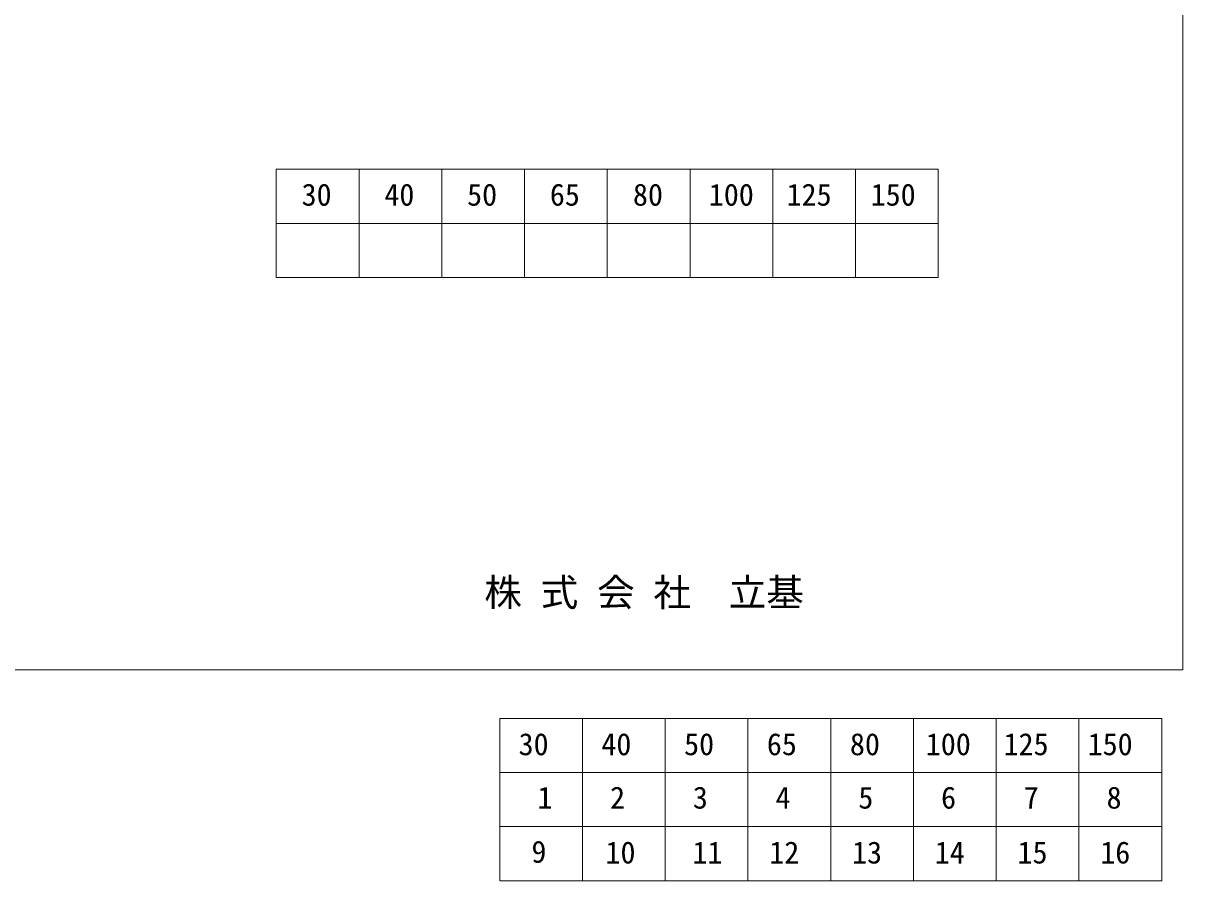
# Model space of a CAD drawing. Units: millimetres, scale not verified. Extents: x -6420 to 6420, y -3037 to 3037.
# Drawn here: x 4365 to 6420, y -3037 to -1517 of the extents above; entities that cross this region are included whole.
import ezdxf
from ezdxf.enums import TextEntityAlignment as Align

# ---------------------------------------------------------------- set-up
doc = ezdxf.new("R2010")
doc.units = ezdxf.units.MM
doc.header["$LTSCALE"] = 20
for name, color, linetype, lineweight in [('0-2_gaikei', 7, 'Continuous', 18), ('0-D_pen2実線', 7, 'Continuous', 18), ('1-4_文字２', 7, 'Continuous', 5)]:
    doc.layers.add(name, color=color, linetype=linetype, lineweight=lineweight)
doc.styles.add('ＭＳ ゴシック', font='')
doc.styles.get('ＭＳ ゴシック').set_extended_font_data('MS Gothic')

msp = doc.modelspace()

# ---------------------------------------------------------------- linework, layer by layer
at = {"layer": '0-2_gaikei'}
for p, q in [((6420, 3037), (6420, -2663)), ((6420, 3037), (6420, -2663)), ((6420, 3037), (6420, -2663)), ((6420, 3037), (6420, -2663)), ((6420, 2680.75), (6420, -2663)), ((6420, 2680.75), (6420, -2663)), ((4813.33, -1775.67), (4813.33, -1967.67)), ((4813.33, -1775.67), (4813.33, -1967.67)), ((4813.33, -1775.67), (4813.33, -1967.67)), ((4813.33, -1775.67), (4813.33, -1967.67)), ((4813.33, -1775.67), (5986.67, -1775.67)), ((4960, -1775.67), (4960, -1967.67)), ((5106.67, -1775.67), (5106.67, -1967.67)), ((5106.67, -1775.67), (5106.67, -1967.67)), ((5253.33, -1775.67), (5253.33, -1967.67)), ((5400, -1775.67), (5400, -1967.67)), ((5546.67, -1775.67), (5546.67, -1967.67)), ((5693.33, -1775.67), (5693.33, -1967.67)), ((5840, -1775.67), (5840, -1967.67)), ((5986.67, -1775.67), (5986.67, -1967.67)), ((4813.33, -1871.67), (5986.67, -1871.67)), ((4813.33, -1967.67), (5986.67, -1967.67)), ((-1740, -2663), (6420, -2663))]:
    msp.add_line(p, q, dxfattribs=at)
msp.add_lwpolyline([(-1740, 3037), (6420, 3037), (6420, -2663)], dxfattribs=at)
at = {"layer": '1-4_文字２'}
for p, q in [((5209.25, -2748.98), (5209.25, -2940.98)), ((5209.25, -2748.98), (5209.25, -2940.98)), ((5209.25, -2748.98), (5209.25, -2940.98)), ((5209.25, -2748.98), (5209.25, -2940.98)), ((5209.25, -2748.98), (6382.58, -2748.98)), ((5209.25, -2748.98), (5209.25, -2940.98)), ((5209.25, -2748.98), (5209.25, -2940.98)), ((5209.25, -2748.98), (5209.25, -2940.98)), ((5209.25, -2748.98), (5209.25, -2940.98)), ((5209.25, -2748.98), (6382.58, -2748.98)), ((5355.91, -2748.98), (5355.91, -2940.98)), ((5355.91, -2748.98), (5355.91, -2940.98)), ((5502.58, -2748.98), (5502.58, -2940.98)), ((5502.58, -2748.98), (5502.58, -2940.98)), ((5502.58, -2748.98), (5502.58, -2940.98)), ((5502.58, -2748.98), (5502.58, -2940.98)), ((5649.25, -2748.98), (5649.25, -2940.98)), ((5649.25, -2748.98), (5649.25, -2940.98)), ((5795.91, -2748.98), (5795.91, -2940.98)), ((5795.91, -2748.98), (5795.91, -2940.98)), ((5942.58, -2748.98), (5942.58, -2940.98)), ((5942.58, -2748.98), (5942.58, -2940.98)), ((6089.25, -2748.98), (6089.25, -2940.98)), ((6089.25, -2748.98), (6089.25, -2940.98)), ((6235.91, -2748.98), (6235.91, -2940.98)), ((6235.91, -2748.98), (6235.91, -2940.98)), ((6382.58, -2748.98), (6382.58, -2940.98)), ((6382.58, -2748.98), (6382.58, -2940.98)), ((5209.25, -2844.98), (6382.58, -2844.98)), ((5209.25, -2844.98), (6382.58, -2844.98)), ((5209.25, -2940.98), (6382.58, -2940.98)), ((5209.25, -2940.98), (6382.58, -2940.98)), ((5209.25, -2940.98), (5209.25, -3036.98)), ((5209.25, -2940.98), (5209.25, -3036.98)), ((5209.25, -2940.98), (5209.25, -3036.98)), ((5209.25, -2940.98), (5209.25, -3036.98)), ((5209.25, -2940.98), (6382.58, -2940.98)), ((5209.25, -2940.98), (5209.25, -3036.98)), ((5209.25, -2940.98), (5209.25, -3036.98)), ((5209.25, -2940.98), (5209.25, -3036.98)), ((5209.25, -2940.98), (5209.25, -3036.98)), ((5209.25, -2940.98), (6382.58, -2940.98)), ((5355.91, -2940.98), (5355.91, -3036.98)), ((5355.91, -2940.98), (5355.91, -3036.98)), ((5502.58, -2940.98), (5502.58, -3036.98)), ((5502.58, -2940.98), (5502.58, -3036.98)), ((5502.58, -2940.98), (5502.58, -3036.98)), ((5502.58, -2940.98), (5502.58, -3036.98)), ((5649.25, -2940.98), (5649.25, -3036.98)), ((5649.25, -2940.98), (5649.25, -3036.98)), ((5795.91, -2940.98), (5795.91, -3036.98)), ((5795.91, -2940.98), (5795.91, -3036.98)), ((5942.58, -2940.98), (5942.58, -3036.98)), ((5942.58, -2940.98), (5942.58, -3036.98)), ((6089.25, -2940.98), (6089.25, -3036.98)), ((6089.25, -2940.98), (6089.25, -3036.98)), ((6235.91, -2940.98), (6235.91, -3036.98)), ((6235.91, -2940.98), (6235.91, -3036.98)), ((6382.58, -2940.98), (6382.58, -3036.98)), ((6382.58, -2940.98), (6382.58, -3036.98)), ((5209.25, -3036.98), (6382.58, -3036.98)), ((5209.25, -3036.98), (6382.58, -3036.98))]:
    msp.add_line(p, q, dxfattribs=at)

# ---------------------------------------------------------------- texts
at = {"layer": '0-D_pen2実線', "style": 'ＭＳ ゴシック'}
for s, height, p in [('30', 39.1, (4858.19, -1852.03)), ('40', 39.1, (5004.86, -1852.03)), ('50', 39.1, (5151.53, -1852.03)), ('65', 39.1, (5298.19, -1852.03)), ('80', 39.1, (5445.41, -1852.03)), ('100', 39.1, (5579.9, -1852.03)), ('125', 39.1, (5717.75, -1852.03)), ('150', 39.1, (5866.77, -1852.03)), (' 株 式 会 社\u3000立基', 48.88, (5148.71, -2564.82))]:
    msp.add_text(s, height=height, dxfattribs=at).set_placement(p, align=Align.BOTTOM_LEFT)
at = {"layer": '1-4_文字２', "style": 'ＭＳ ゴシック'}
for s, p in [('30', (5242.78, -2826.06)), ('30', (5242.78, -2826.06)), ('40', (5389.45, -2826.06)), ('40', (5389.45, -2826.06)), ('50', (5536.12, -2826.06)), ('50', (5536.12, -2826.06)), ('65', (5682.78, -2826.06)), ('65', (5682.78, -2826.06)), ('80', (5830, -2826.06)), ('80', (5830, -2826.06)), ('100', (5964.49, -2826.06)), ('100', (5964.49, -2826.06)), ('125', (6102.34, -2826.06)), ('125', (6102.34, -2826.06)), ('150', (6251.36, -2826.06)), ('150', (6251.36, -2826.06)), ('1', (5276.31, -2920.78)), ('2', (5404.9, -2920.78)), ('3', (5551.56, -2920.78)), ('4', (5698.23, -2920.78)), ('5', (5844.9, -2920.78)), ('6', (5991.56, -2920.78)), ('7', (6138.23, -2920.78)), ('8', (6284.9, -2920.78)), ('9', (5265.56, -3016.78)), ('10', (5396.78, -3018.06)), ('11', (5550.77, -3018.06)), ('12', (5687.05, -3018.06)), ('13', (5833.72, -3018.06)), ('14', (5980.39, -3018.06)), ('15', (6127.05, -3018.06)), ('16', (6273.72, -3018.06))]:
    msp.add_text(s, height=39.1, dxfattribs=at).set_placement(p, align=Align.BOTTOM_LEFT)

doc.saveas('drawing.dxf')
